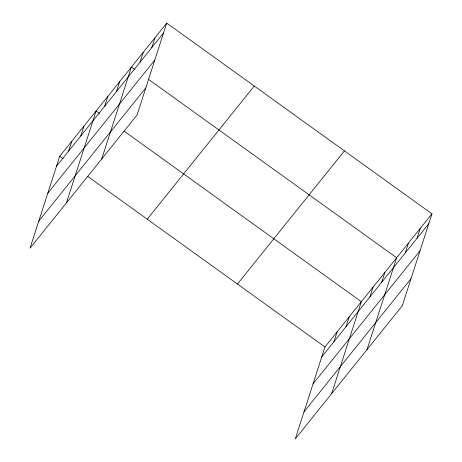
<?xml version="1.0" encoding="UTF-8"?>
<svg xmlns="http://www.w3.org/2000/svg" width="462" height="462" viewBox="0 0 462 462"><rect width="100%" height="100%" fill="white"/><g stroke="black" fill="none" stroke-linecap="round" stroke-linejoin="round"><path stroke-width="0.69" d="M166.73 23.1L59.719 156.266L30.03 248.186L137.041 115.021L166.73 23.1L431.97 213.814L402.281 305.734L295.27 438.9L324.959 346.979L431.97 213.814M68.659 151.045L71.847 141.176M80.786 135.949L83.974 126.086M66.413 202.91L96.102 110.99L99.601 113.508M104.689 106.208L107.877 96.344M116.459 91.563L119.646 81.693M101.727 158.963L131.416 67.048L134.921 69.56M140.003 62.266L143.191 52.397M151.773 47.615L154.961 37.751M333.899 341.759L337.087 331.889M346.026 326.663L349.214 316.793M331.652 393.624L361.342 301.703L124.111 131.127M369.923 296.922L373.111 287.058M381.699 282.276L384.886 272.407M366.967 349.676L396.656 257.756L148.926 79.631M405.243 252.98L408.425 243.11M417.013 238.328L420.201 228.459M56.531 166.135L163.548 32.969M47.782 193.214L154.799 60.043M38.773 221.107L145.79 87.942M147.245 219.202L254.262 86.036M237.428 284.043L344.444 150.878M321.771 356.849L428.782 223.683M313.022 383.928L420.039 250.756M304.013 411.821L411.03 278.655M59.719 156.266L63.219 158.784M87.728 176.409L324.959 346.979"/></g></svg>
